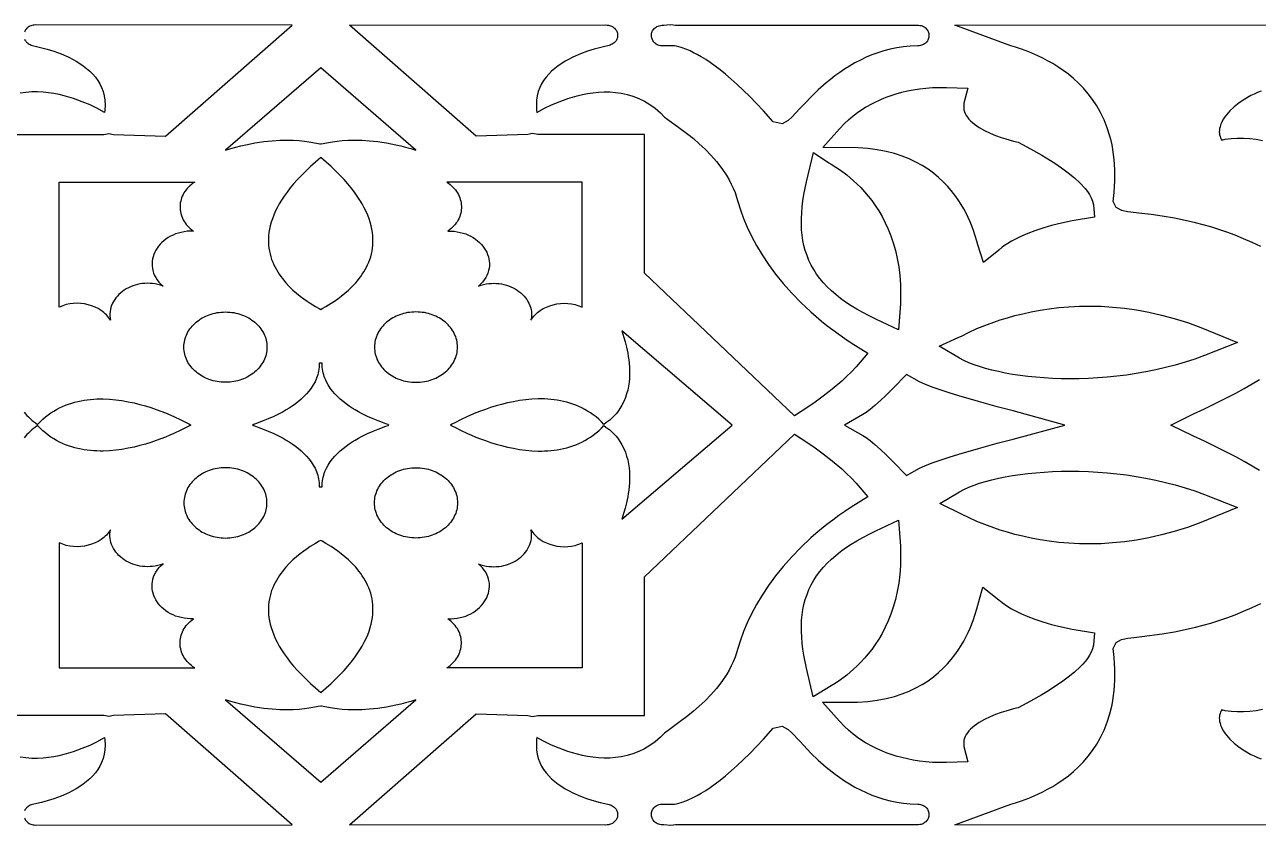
# Model space of a CAD drawing. Extents: x -200 to 200, y -45 to 45.
# Drawn here: x -33.3 to 105.3, y -45 to 45 of the extents above; entities that cross this region are included whole.
import ezdxf

# ---------------------------------------------------------------- set-up
doc = ezdxf.new("R2010")
doc.units = 0
doc.layers.add('COUCHE_1', color=18, linetype='CONTINUOUS')

msp = doc.modelspace()

# ---------------------------------------------------------------- linework, layer by layer
at = {"layer": 'COUCHE_1'}
for points in [[(-36.37, 32.64), (-24.37, 32.64), (-23.79, 32.76), (-23.26, 32.64), (-17.45, 32.46), (-3.22, 44.94), (-32.03, 44.97), (-32.17, 44.96), (-32.31, 44.95), (-32.43, 44.92), (-32.55, 44.88), (-32.66, 44.84), (-32.76, 44.79), (-32.86, 44.73), (-32.94, 44.66), (-33.02, 44.59), (-33.09, 44.51), (-33.15, 44.42), (-33.21, 44.34), (-33.25, 44.24), (-33.29, 44.15)], [(105.61, 20.06), (104.63, 20.52), (103.66, 20.94), (102.71, 21.33), (101.78, 21.67), (100.87, 21.98), (99.97, 22.26), (99.1, 22.51), (98.26, 22.73), (97.45, 22.92), (95.91, 23.24), (94.51, 23.47), (93.28, 23.65), (92.21, 23.77), (90.62, 23.96), (89.97, 24.11), (89.34, 24.44), (89.01, 25.13), (89.12, 26.13), (89.17, 26.79), (89.2, 27.44), (89.21, 28.07), (89.2, 28.69), (89.17, 29.28), (89.13, 29.86), (89.06, 30.42), (88.98, 30.96), (88.88, 31.48), (88.77, 31.99), (88.64, 32.47), (88.34, 33.42), (88, 34.29), (87.6, 35.11), (87.17, 35.87), (86.7, 36.58), (86.19, 37.24), (85.67, 37.85), (85.12, 38.42), (84.55, 38.94), (83.98, 39.42), (83.39, 39.86), (82.81, 40.26), (82.22, 40.62), (81.65, 40.95), (81.09, 41.24), (80.56, 41.5), (79.55, 41.93), (78.7, 42.25), (78.02, 42.47), (77.53, 42.62), (71.21, 44.94), (110.24, 44.97)], [(-33.26, 43.36), (-33.22, 43.27), (-33.17, 43.18), (-33.1, 43.1), (-33.03, 43.02), (-32.95, 42.94), (-32.85, 42.87), (-32.75, 42.81), (-32.64, 42.76), (-32.52, 42.71), (-32.38, 42.67), (-31.91, 42.56), (-30.72, 42.25), (-29.98, 42.01), (-29.17, 41.71), (-28.31, 41.33), (-27.89, 41.13), (-27.47, 40.89), (-27.07, 40.64), (-26.67, 40.37), (-26.3, 40.08), (-25.94, 39.77), (-25.61, 39.45), (-25.31, 39.1), (-25.04, 38.73), (-24.81, 38.34), (-24.61, 37.92), (-24.44, 37.48), (-24.32, 37.01), (-24.24, 36.51), (-24.22, 35.96), (-24.24, 35.38), (-24.28, 35.13), (-25.15, 35.6), (-25.91, 35.97), (-26.78, 36.34), (-27.76, 36.7), (-28.82, 37.01), (-29.39, 37.15), (-29.98, 37.26), (-30.58, 37.35), (-31.19, 37.42), (-31.82, 37.44), (-32.46, 37.44), (-33.11, 37.39), (-33.76, 37.3)], [(105.62, 37.52), (105.22, 37.36), (104.84, 37.2), (104.48, 37.03), (103.78, 36.64), (103.15, 36.22), (102.6, 35.78), (102.11, 35.31), (101.91, 35.09), (101.72, 34.86), (101.55, 34.63), (101.4, 34.4), (101.27, 34.17), (101.17, 33.95), (101.08, 33.73), (101.01, 33.52), (100.97, 33.32), (100.94, 33.13), (100.93, 32.94), (100.94, 32.77), (100.96, 32.6), (101.01, 32.44), (101.06, 32.29), (101.13, 32.14), (101.2, 32.03), (101.59, 32.11), (102.26, 32.2), (102.95, 32.25), (103.65, 32.24), (104.36, 32.2), (105.08, 32.11), (105.79, 31.98)], [(105.45, -5.13), (104.63, -4.62), (103.72, -4.1), (102.79, -3.59), (100.9, -2.63), (99.25, -1.83), (98.04, -1.26), (95.47, 0), (98.04, 1.27), (99.25, 1.83), (100.9, 2.63), (102.79, 3.59), (103.72, 4.1), (104.63, 4.62), (105.45, 5.13)], [(-33.32, 1.46), (-33.17, 1.27), (-33.01, 1.08), (-32.84, 0.9), (-32.65, 0.73), (-32.46, 0.55), (-32.25, 0.39), (-32.04, 0.23), (-31.81, 0.07), (-31.52, 0.36), (-31.23, 0.64), (-30.92, 0.9), (-30.61, 1.13), (-30.3, 1.36), (-29.98, 1.56), (-29.66, 1.75), (-29.33, 1.92), (-28.99, 2.08), (-28.66, 2.22), (-28.32, 2.35), (-27.97, 2.47), (-27.63, 2.57), (-27.28, 2.65), (-26.92, 2.73), (-26.57, 2.79), (-26.22, 2.84), (-25.86, 2.88), (-25.5, 2.91), (-25.15, 2.93), (-24.44, 2.93), (-23.73, 2.9), (-23.02, 2.84), (-22.33, 2.74), (-21.64, 2.62), (-20.97, 2.48), (-20.32, 2.32), (-19.69, 2.14), (-19.08, 1.95), (-18.5, 1.75), (-17.95, 1.55), (-17.43, 1.35), (-16.49, 0.95), (-15.71, 0.59), (-15.12, 0.29), (-14.73, 0.08), (-14.58, 0), (-14.73, -0.08), (-15.12, -0.29), (-15.71, -0.58), (-16.49, -0.95), (-16.94, -1.14), (-17.43, -1.35), (-17.95, -1.55), (-18.5, -1.75), (-19.08, -1.95), (-19.69, -2.14), (-20.32, -2.32), (-20.97, -2.48), (-21.64, -2.62), (-22.33, -2.74), (-23.02, -2.84), (-23.73, -2.9), (-24.44, -2.93), (-24.79, -2.93), (-25.15, -2.92), (-25.5, -2.91), (-25.86, -2.88), (-26.22, -2.84), (-26.57, -2.79), (-26.92, -2.73), (-27.28, -2.65), (-27.63, -2.56), (-27.97, -2.46), (-28.32, -2.35), (-28.66, -2.22), (-28.99, -2.08), (-29.33, -1.92), (-29.66, -1.75), (-29.98, -1.56), (-30.3, -1.35), (-30.61, -1.13), (-30.92, -0.89), (-31.23, -0.64), (-31.52, -0.36), (-31.81, -0.07), (-32.04, -0.23), (-32.25, -0.39), (-32.46, -0.55), (-32.65, -0.72), (-32.84, -0.9), (-33.01, -1.08), (-33.17, -1.27), (-33.32, -1.45)], [(110.24, -44.97), (71.21, -44.94), (77.53, -42.61), (78.02, -42.46), (78.7, -42.24), (79.55, -41.93), (80.56, -41.5), (81.09, -41.24), (81.65, -40.95), (82.22, -40.62), (82.81, -40.26), (83.39, -39.86), (83.98, -39.42), (84.55, -38.94), (85.12, -38.42), (85.67, -37.85), (86.19, -37.24), (86.7, -36.58), (87.17, -35.87), (87.6, -35.11), (88, -34.29), (88.34, -33.42), (88.64, -32.48), (88.89, -31.47), (88.98, -30.95), (89.06, -30.41), (89.13, -29.85), (89.17, -29.28), (89.2, -28.68), (89.21, -28.07), (89.2, -27.44), (89.17, -26.79), (89.12, -26.12), (89.01, -25.12), (89.34, -24.43), (89.94, -24.12), (90.31, -24.02), (90.64, -23.96), (91.33, -23.87), (92.21, -23.77), (94.52, -23.47), (95.91, -23.24), (97.45, -22.92), (98.26, -22.73), (99.1, -22.51), (99.97, -22.26), (100.87, -21.98), (101.78, -21.67), (102.71, -21.32), (103.66, -20.94), (104.63, -20.52), (105.61, -20.05)], [(-33.29, -44.15), (-33.25, -44.24), (-33.21, -44.33), (-33.15, -44.42), (-33.09, -44.51), (-33.02, -44.58), (-32.94, -44.66), (-32.86, -44.72), (-32.76, -44.78), (-32.66, -44.84), (-32.55, -44.88), (-32.43, -44.92), (-32.31, -44.94), (-32.17, -44.96), (-32.03, -44.97), (-3.22, -44.94), (-17.45, -32.46), (-23.26, -32.64), (-23.79, -32.76), (-24.37, -32.64), (-36.37, -32.64)], [(105.79, -31.98), (105.08, -32.11), (104.36, -32.2), (103.65, -32.24), (102.95, -32.24), (102.26, -32.2), (101.59, -32.11), (101.2, -32.03), (101.13, -32.14), (101.06, -32.29), (101.01, -32.44), (100.96, -32.6), (100.94, -32.76), (100.93, -32.94), (100.94, -33.12), (100.97, -33.32), (101.01, -33.52), (101.08, -33.73), (101.17, -33.95), (101.27, -34.17), (101.4, -34.4), (101.55, -34.63), (101.72, -34.86), (101.91, -35.09), (102.11, -35.31), (102.6, -35.78), (103.15, -36.22), (103.78, -36.63), (104.48, -37.02), (104.84, -37.19), (105.22, -37.36), (105.62, -37.51)], [(-33.76, -37.3), (-33.11, -37.39), (-32.46, -37.44), (-31.82, -37.44), (-31.19, -37.41), (-30.58, -37.35), (-29.98, -37.26), (-29.39, -37.15), (-28.83, -37.01), (-28.28, -36.86), (-27.75, -36.69), (-26.78, -36.34), (-25.91, -35.97), (-25.16, -35.61), (-24.54, -35.28), (-24.28, -35.14), (-24.24, -35.38), (-24.22, -35.96), (-24.24, -36.5), (-24.32, -37.01), (-24.44, -37.48), (-24.61, -37.92), (-24.81, -38.34), (-25.04, -38.73), (-25.31, -39.1), (-25.61, -39.44), (-25.94, -39.77), (-26.3, -40.08), (-26.67, -40.37), (-27.07, -40.64), (-27.47, -40.89), (-27.89, -41.12), (-28.31, -41.33), (-29.17, -41.71), (-29.98, -42.01), (-30.73, -42.25), (-31.38, -42.42), (-31.9, -42.55), (-32.38, -42.67), (-32.52, -42.71), (-32.64, -42.75), (-32.75, -42.81), (-32.85, -42.87), (-32.95, -42.94), (-33.03, -43.02), (-33.1, -43.1), (-33.17, -43.18), (-33.22, -43.27), (-33.26, -43.36)]]:
    msp.add_lwpolyline(points, dxfattribs=at)
for points in [[(3.22, 44.94), (32.03, 44.97), (32.17, 44.96), (32.31, 44.95), (32.43, 44.92), (32.55, 44.88), (32.66, 44.84), (32.76, 44.79), (32.86, 44.73), (32.94, 44.66), (33.02, 44.59), (33.09, 44.51), (33.15, 44.42), (33.21, 44.34), (33.25, 44.24), (33.29, 44.15), (33.32, 44.05), (33.34, 43.95), (33.35, 43.86), (33.35, 43.76), (33.34, 43.66), (33.32, 43.56), (33.3, 43.46), (33.26, 43.36), (33.22, 43.27), (33.17, 43.18), (33.1, 43.1), (33.03, 43.02), (32.95, 42.94), (32.85, 42.87), (32.75, 42.81), (32.64, 42.76), (32.52, 42.71), (32.38, 42.67), (31.91, 42.56), (30.72, 42.25), (29.98, 42.01), (29.17, 41.71), (28.31, 41.33), (27.89, 41.13), (27.47, 40.89), (27.07, 40.64), (26.67, 40.37), (26.3, 40.08), (25.94, 39.77), (25.61, 39.45), (25.31, 39.1), (25.04, 38.73), (24.81, 38.34), (24.61, 37.92), (24.44, 37.48), (24.32, 37.01), (24.24, 36.51), (24.22, 35.96), (24.24, 35.38), (24.28, 35.13), (25.15, 35.6), (25.91, 35.97), (26.78, 36.34), (27.76, 36.7), (28.82, 37.01), (29.39, 37.15), (29.98, 37.26), (30.58, 37.35), (31.19, 37.42), (31.82, 37.44), (32.46, 37.44), (33.11, 37.39), (33.76, 37.3), (34.42, 37.16), (35.07, 36.96), (35.72, 36.71), (36.36, 36.4), (36.98, 36.03), (37.58, 35.6), (38.15, 35.1), (38.62, 34.62), (38.82, 34.46), (39.15, 34.22), (40.07, 33.55), (41.23, 32.7), (41.86, 32.19), (42.52, 31.62), (43.18, 31.01), (43.83, 30.34), (44.46, 29.62), (45.07, 28.83), (45.61, 28), (45.88, 27.54), (46.11, 27.08), (46.34, 26.61), (46.54, 26.12), (46.71, 25.61), (46.86, 25.12), (47.14, 24.18), (47.48, 23.22), (47.9, 22.23), (48.38, 21.22), (48.95, 20.18), (49.58, 19.12), (50.3, 18.05), (51.09, 16.97), (51.96, 15.89), (52.91, 14.82), (53.94, 13.76), (55.05, 12.71), (56.24, 11.68), (56.86, 11.18), (57.51, 10.68), (58.18, 10.2), (58.87, 9.72), (59.58, 9.24), (61.44, 8.07), (60.13, 6.55), (59.6, 5.99), (59.07, 5.46), (58.52, 4.94), (57.45, 4.03), (56.43, 3.23), (55.53, 2.58), (54.81, 2.08), (53.2, 1.04), (36.37, 17.05), (36.37, 32.64), (24.37, 32.64), (23.79, 32.76), (23.26, 32.64), (17.45, 32.46)], [(38.45, 42.61), (38.3, 42.62), (38.16, 42.63), (38.03, 42.66), (37.9, 42.7), (37.79, 42.75), (37.68, 42.81), (37.59, 42.88), (37.5, 42.95), (37.42, 43.03), (37.36, 43.12), (37.3, 43.21), (37.25, 43.3), (37.21, 43.4), (37.18, 43.5), (37.15, 43.61), (37.14, 43.71), (37.14, 43.82), (37.15, 43.92), (37.17, 44.03), (37.19, 44.13), (37.23, 44.23), (37.28, 44.32), (37.33, 44.42), (37.4, 44.5), (37.48, 44.59), (37.57, 44.66), (37.66, 44.73), (37.77, 44.79), (37.89, 44.84), (38.02, 44.88), (38.15, 44.92), (38.3, 44.94), (38.54, 44.96), (38.86, 44.99), (39.33, 45), (39.85, 44.96), (39.97, 44.95), (67, 44.95), (67.16, 44.94), (67.31, 44.92), (67.44, 44.89), (67.57, 44.85), (67.69, 44.8), (67.79, 44.74), (67.89, 44.67), (67.98, 44.59), (68.06, 44.5), (68.12, 44.41), (68.18, 44.32), (68.23, 44.22), (68.26, 44.12), (68.29, 44.01), (68.31, 43.91), (68.32, 43.8), (68.31, 43.69), (68.3, 43.58), (68.28, 43.48), (68.24, 43.37), (68.2, 43.27), (68.15, 43.17), (68.08, 43.08), (68.01, 43), (67.92, 42.92), (67.83, 42.84), (67.72, 42.78), (67.61, 42.72), (67.48, 42.68), (67.35, 42.64), (67.2, 42.62), (67.05, 42.61), (66.22, 42.58), (65.45, 42.52), (64.7, 42.41), (63.97, 42.26), (63.26, 42.07), (62.57, 41.85), (61.9, 41.6), (61.25, 41.33), (60.61, 41.02), (60, 40.7), (59.41, 40.35), (58.84, 39.99), (58.29, 39.62), (57.76, 39.23), (57.25, 38.84), (56.78, 38.45), (55.88, 37.66), (55.09, 36.9), (54.4, 36.19), (53.81, 35.56), (52.92, 34.59), (52.52, 34.22), (51.84, 33.86), (50.83, 34.07), (49.72, 35.3), (48.94, 36.15), (48.18, 36.92), (47.46, 37.64), (46.76, 38.29), (46.1, 38.88), (45.47, 39.42), (44.86, 39.91), (44.29, 40.34), (43.75, 40.73), (43.24, 41.07), (42.75, 41.37), (42.3, 41.63), (41.88, 41.85), (41.49, 42.04), (41.14, 42.19), (40.49, 42.43), (39.97, 42.57), (39.72, 42.61)], [(0, 31.59), (0.28, 31.64), (0.89, 31.77), (1.33, 31.84), (1.84, 31.9), (2.42, 31.96), (3.08, 32), (3.81, 32.02), (4.61, 32.01), (5.47, 31.95), (5.93, 31.91), (6.4, 31.86), (6.88, 31.79), (7.39, 31.71), (7.9, 31.62), (8.43, 31.5), (8.98, 31.38), (9.53, 31.23), (10.11, 31.07), (10.69, 30.89), (0, 40.13), (-10.69, 30.89), (-10.11, 31.07), (-9.53, 31.23), (-8.98, 31.38), (-8.43, 31.5), (-7.9, 31.62), (-7.39, 31.71), (-6.88, 31.79), (-6.4, 31.86), (-5.93, 31.91), (-5.47, 31.95), (-4.61, 32.01), (-3.81, 32.02), (-3.08, 32), (-2.42, 31.96), (-1.84, 31.9), (-1.33, 31.84), (-0.89, 31.77), (-0.28, 31.64), (-0.09, 31.6)], [(56.4, 31.21), (58.28, 33.3), (58.84, 33.9), (59.29, 34.31), (59.82, 34.76), (60.46, 35.23), (61.2, 35.71), (62.05, 36.19), (62.99, 36.63), (63.53, 36.85), (64.08, 37.04), (64.65, 37.23), (65.26, 37.4), (65.89, 37.55), (66.56, 37.68), (67.25, 37.78), (67.97, 37.87), (68.72, 37.92), (69.5, 37.95), (70.3, 37.95), (72.67, 37.86), (72.25, 36.16), (72.22, 35.89), (72.22, 35.65), (72.25, 35.42), (72.31, 35.21), (72.39, 35), (72.5, 34.79), (72.63, 34.59), (72.79, 34.39), (72.98, 34.19), (73.2, 33.99), (73.43, 33.8), (73.69, 33.62), (73.96, 33.44), (74.56, 33.1), (75.18, 32.81), (75.81, 32.55), (76.41, 32.33), (76.95, 32.16), (77.82, 31.92), (78.33, 31.78), (78.83, 31.52), (79.73, 31.04), (81.01, 30.32), (82.47, 29.42), (83.22, 28.9), (83.96, 28.36), (84.66, 27.79), (85.31, 27.19), (85.87, 26.58), (86.13, 26.24), (86.36, 25.9), (86.55, 25.54), (86.7, 25.15), (86.8, 24.75), (86.92, 23.37), (84.41, 22.95), (83.19, 22.7), (82.09, 22.43), (81.09, 22.14), (80.2, 21.84), (79.41, 21.53), (78.72, 21.23), (78.11, 20.94), (77.6, 20.66), (77.16, 20.4), (76.81, 20.17), (76.54, 19.98), (76.15, 19.67), (74.45, 18.27), (73.79, 20.26), (73.68, 20.68), (73.51, 21.25), (73.27, 21.98), (72.93, 22.84), (72.48, 23.8), (72.22, 24.29), (71.92, 24.8), (71.59, 25.31), (71.23, 25.83), (70.83, 26.34), (70.39, 26.85), (69.91, 27.35), (69.39, 27.83), (68.82, 28.3), (68.22, 28.74), (67.56, 29.16), (66.86, 29.54), (66.11, 29.9), (65.3, 30.22), (64.43, 30.5), (63.5, 30.74), (62.51, 30.93), (61.45, 31.07), (60.32, 31.15)], [(54.56, 27.33), (55.35, 30.63), (57.07, 29.48), (57.34, 29.32), (58.38, 28.64), (59.09, 28.11), (59.86, 27.46), (60.66, 26.68), (61.08, 26.22), (61.49, 25.74), (61.89, 25.22), (62.29, 24.66), (62.68, 24.06), (63.05, 23.42), (63.4, 22.74), (63.73, 22.02), (64.04, 21.26), (64.31, 20.46), (64.55, 19.61), (64.76, 18.73), (64.92, 17.79), (65.04, 16.82), (65.12, 15.8), (65.14, 14.73), (65.12, 13.62), (64.9, 10.69), (62.34, 11.89), (61.59, 12.26), (60.88, 12.64), (60.21, 13.02), (59.57, 13.41), (58.96, 13.81), (58.39, 14.23), (57.86, 14.65), (57.36, 15.08), (56.89, 15.53), (56.46, 15.99), (56.06, 16.46), (55.7, 16.95), (55.38, 17.46), (55.09, 17.97), (54.83, 18.5), (54.62, 19.05), (54.43, 19.6), (54.28, 20.17), (54.16, 20.75), (54.08, 21.35), (54.02, 21.95), (54, 22.57), (54, 23.2), (54.03, 23.85), (54.09, 24.52), (54.17, 25.19), (54.28, 25.9)], [(0, 12.98), (0.17, 13.08), (0.58, 13.31), (1.18, 13.68), (1.54, 13.91), (1.91, 14.17), (2.31, 14.47), (2.72, 14.8), (3.13, 15.17), (3.53, 15.56), (3.93, 15.99), (4.12, 16.22), (4.31, 16.45), (4.49, 16.69), (4.66, 16.94), (4.83, 17.2), (4.98, 17.47), (5.13, 17.74), (5.27, 18.02), (5.39, 18.31), (5.51, 18.61), (5.61, 18.91), (5.69, 19.23), (5.76, 19.55), (5.81, 19.88), (5.85, 20.21), (5.87, 20.56), (5.87, 20.91), (5.85, 21.27), (5.81, 21.64), (5.75, 22.01), (5.67, 22.39), (5.56, 22.79), (5.43, 23.18), (5.28, 23.59), (5.1, 24), (4.89, 24.42), (4.66, 24.85), (4.39, 25.29), (4.1, 25.73), (3.78, 26.18), (3.42, 26.64), (3.04, 27.11), (2.62, 27.58), (2.17, 28.06), (1.68, 28.55), (1.16, 29.05), (0.6, 29.55), (0, 30.06), (-0.6, 29.55), (-1.16, 29.05), (-1.68, 28.55), (-2.17, 28.06), (-2.62, 27.58), (-3.04, 27.11), (-3.42, 26.64), (-3.78, 26.18), (-4.1, 25.73), (-4.39, 25.29), (-4.66, 24.85), (-4.89, 24.42), (-5.1, 24), (-5.28, 23.59), (-5.43, 23.18), (-5.56, 22.79), (-5.67, 22.39), (-5.75, 22.01), (-5.81, 21.64), (-5.85, 21.27), (-5.87, 20.91), (-5.87, 20.56), (-5.85, 20.21), (-5.81, 19.88), (-5.76, 19.55), (-5.69, 19.23), (-5.61, 18.91), (-5.51, 18.61), (-5.39, 18.31), (-5.27, 18.02), (-5.13, 17.74), (-4.98, 17.47), (-4.83, 17.2), (-4.66, 16.94), (-4.49, 16.69), (-4.31, 16.45), (-3.93, 15.99), (-3.53, 15.56), (-3.13, 15.17), (-2.72, 14.8), (-2.31, 14.47), (-1.91, 14.17), (-1.54, 13.91), (-1.18, 13.68), (-0.58, 13.31), (-0.17, 13.08)], [(-17.71, 15.59), (-18, 15.7), (-18.3, 15.78), (-18.59, 15.85), (-18.88, 15.89), (-19.17, 15.92), (-19.46, 15.93), (-19.75, 15.92), (-20.03, 15.9), (-20.31, 15.85), (-20.58, 15.8), (-20.85, 15.72), (-21.11, 15.64), (-21.36, 15.54), (-21.6, 15.42), (-21.84, 15.29), (-22.06, 15.15), (-22.27, 15), (-22.47, 14.84), (-22.66, 14.67), (-22.84, 14.49), (-23, 14.3), (-23.14, 14.1), (-23.28, 13.89), (-23.39, 13.68), (-23.49, 13.45), (-23.56, 13.23), (-23.62, 12.99), (-23.66, 12.76), (-23.68, 12.51), (-23.68, 12.27), (-23.66, 12.02), (-23.61, 11.77), (-23.71, 11.93), (-23.82, 12.08), (-23.94, 12.23), (-24.07, 12.37), (-24.21, 12.51), (-24.35, 12.64), (-24.5, 12.76), (-24.66, 12.87), (-25, 13.08), (-25.35, 13.26), (-25.73, 13.41), (-26.12, 13.52), (-26.52, 13.61), (-26.93, 13.66), (-27.34, 13.68), (-27.76, 13.67), (-28.17, 13.62), (-28.58, 13.53), (-28.78, 13.48), (-28.98, 13.41), (-29.17, 13.33), (-29.36, 13.25), (-29.36, 27.3), (-14.15, 27.3), (-14.35, 27.17), (-14.53, 27.03), (-14.7, 26.89), (-14.85, 26.74), (-15, 26.58), (-15.13, 26.42), (-15.26, 26.25), (-15.37, 26.08), (-15.46, 25.9), (-15.55, 25.72), (-15.62, 25.53), (-15.68, 25.35), (-15.73, 25.16), (-15.77, 24.96), (-15.79, 24.77), (-15.8, 24.58), (-15.8, 24.38), (-15.79, 24.19), (-15.76, 24), (-15.73, 23.8), (-15.68, 23.61), (-15.61, 23.43), (-15.54, 23.24), (-15.45, 23.06), (-15.35, 22.88), (-15.23, 22.71), (-15.11, 22.54), (-14.97, 22.38), (-14.82, 22.22), (-14.65, 22.07), (-14.48, 21.93), (-14.29, 21.79), (-14.65, 21.79), (-15, 21.77), (-15.34, 21.72), (-15.67, 21.65), (-15.99, 21.57), (-16.3, 21.47), (-16.59, 21.35), (-16.87, 21.21), (-17.13, 21.06), (-17.38, 20.89), (-17.61, 20.71), (-17.83, 20.52), (-18.03, 20.32), (-18.21, 20.11), (-18.37, 19.88), (-18.52, 19.65), (-18.64, 19.41), (-18.74, 19.17), (-18.83, 18.91), (-18.89, 18.66), (-18.93, 18.4), (-18.94, 18.14), (-18.94, 17.87), (-18.91, 17.61), (-18.85, 17.35), (-18.77, 17.08), (-18.66, 16.82), (-18.53, 16.57), (-18.37, 16.31), (-18.18, 16.07), (-17.96, 15.83)], [(17.71, 15.59), (18, 15.7), (18.3, 15.78), (18.59, 15.85), (18.88, 15.89), (19.17, 15.92), (19.46, 15.93), (19.75, 15.92), (20.03, 15.9), (20.31, 15.85), (20.58, 15.8), (20.85, 15.72), (21.11, 15.64), (21.36, 15.54), (21.6, 15.42), (21.84, 15.29), (22.06, 15.15), (22.27, 15), (22.47, 14.84), (22.66, 14.67), (22.84, 14.49), (23, 14.3), (23.14, 14.1), (23.28, 13.89), (23.39, 13.68), (23.49, 13.45), (23.56, 13.23), (23.62, 12.99), (23.66, 12.76), (23.68, 12.51), (23.68, 12.27), (23.66, 12.02), (23.61, 11.77), (23.71, 11.93), (23.82, 12.08), (23.94, 12.23), (24.07, 12.37), (24.21, 12.51), (24.35, 12.64), (24.5, 12.76), (24.66, 12.87), (25, 13.08), (25.35, 13.26), (25.73, 13.41), (26.12, 13.52), (26.52, 13.61), (26.93, 13.66), (27.34, 13.68), (27.76, 13.67), (28.17, 13.62), (28.58, 13.53), (28.78, 13.48), (28.98, 13.41), (29.17, 13.33), (29.36, 13.25), (29.36, 27.3), (14.15, 27.3), (14.35, 27.17), (14.53, 27.03), (14.7, 26.89), (14.85, 26.74), (15, 26.58), (15.13, 26.42), (15.26, 26.25), (15.37, 26.08), (15.46, 25.9), (15.55, 25.72), (15.62, 25.53), (15.68, 25.35), (15.73, 25.16), (15.77, 24.96), (15.79, 24.77), (15.8, 24.58), (15.8, 24.38), (15.79, 24.19), (15.76, 24), (15.73, 23.8), (15.68, 23.61), (15.61, 23.43), (15.54, 23.24), (15.45, 23.06), (15.35, 22.88), (15.23, 22.71), (15.11, 22.54), (14.97, 22.38), (14.82, 22.22), (14.65, 22.07), (14.48, 21.93), (14.29, 21.79), (14.65, 21.79), (15, 21.77), (15.34, 21.72), (15.67, 21.65), (15.99, 21.57), (16.3, 21.47), (16.59, 21.35), (16.87, 21.21), (17.13, 21.06), (17.38, 20.89), (17.61, 20.71), (17.83, 20.52), (18.03, 20.32), (18.21, 20.11), (18.37, 19.88), (18.52, 19.65), (18.64, 19.41), (18.74, 19.17), (18.83, 18.91), (18.89, 18.66), (18.93, 18.4), (18.94, 18.14), (18.94, 17.87), (18.91, 17.61), (18.85, 17.35), (18.77, 17.08), (18.66, 16.82), (18.53, 16.57), (18.37, 16.31), (18.18, 16.07), (17.96, 15.83)], [(-15.37, 8.76), (-15.36, 8.96), (-15.34, 9.16), (-15.31, 9.36), (-15.27, 9.55), (-15.22, 9.74), (-15.16, 9.93), (-15.08, 10.11), (-15, 10.29), (-14.91, 10.47), (-14.8, 10.64), (-14.69, 10.8), (-14.57, 10.96), (-14.44, 11.12), (-14.3, 11.27), (-14.15, 11.41), (-14, 11.55), (-13.84, 11.68), (-13.67, 11.8), (-13.49, 11.92), (-13.31, 12.03), (-13.12, 12.13), (-12.92, 12.23), (-12.72, 12.32), (-12.52, 12.4), (-12.31, 12.47), (-12.09, 12.53), (-11.87, 12.58), (-11.64, 12.63), (-11.41, 12.66), (-11.18, 12.69), (-10.94, 12.7), (-10.7, 12.71), (-10.46, 12.7), (-10.22, 12.69), (-9.99, 12.66), (-9.76, 12.63), (-9.54, 12.58), (-9.31, 12.53), (-9.1, 12.47), (-8.89, 12.4), (-8.68, 12.32), (-8.48, 12.23), (-8.28, 12.13), (-8.09, 12.03), (-7.91, 11.92), (-7.73, 11.8), (-7.56, 11.68), (-7.4, 11.55), (-7.25, 11.41), (-7.1, 11.27), (-6.96, 11.12), (-6.83, 10.96), (-6.71, 10.8), (-6.6, 10.64), (-6.5, 10.47), (-6.4, 10.29), (-6.32, 10.11), (-6.25, 9.93), (-6.18, 9.74), (-6.13, 9.55), (-6.09, 9.36), (-6.06, 9.16), (-6.04, 8.96), (-6.04, 8.76), (-6.04, 8.55), (-6.06, 8.35), (-6.09, 8.15), (-6.13, 7.96), (-6.18, 7.77), (-6.25, 7.58), (-6.32, 7.4), (-6.4, 7.22), (-6.5, 7.04), (-6.6, 6.87), (-6.71, 6.71), (-6.83, 6.55), (-6.96, 6.39), (-7.1, 6.24), (-7.25, 6.1), (-7.4, 5.96), (-7.56, 5.83), (-7.73, 5.71), (-7.91, 5.59), (-8.09, 5.48), (-8.28, 5.38), (-8.48, 5.28), (-8.68, 5.19), (-8.89, 5.11), (-9.1, 5.04), (-9.31, 4.98), (-9.54, 4.93), (-9.76, 4.88), (-9.99, 4.85), (-10.22, 4.82), (-10.46, 4.81), (-10.7, 4.8), (-10.94, 4.81), (-11.18, 4.82), (-11.41, 4.85), (-11.64, 4.88), (-11.87, 4.93), (-12.09, 4.98), (-12.31, 5.04), (-12.52, 5.11), (-12.72, 5.19), (-12.92, 5.28), (-13.12, 5.38), (-13.31, 5.48), (-13.49, 5.59), (-13.67, 5.71), (-13.84, 5.83), (-14, 5.96), (-14.15, 6.1), (-14.3, 6.24), (-14.44, 6.39), (-14.57, 6.55), (-14.69, 6.71), (-14.8, 6.87), (-14.91, 7.04), (-15, 7.22), (-15.08, 7.4), (-15.16, 7.58), (-15.22, 7.77), (-15.27, 7.96), (-15.31, 8.15), (-15.34, 8.35), (-15.36, 8.55)], [(15.37, 8.76), (15.36, 8.96), (15.34, 9.16), (15.31, 9.36), (15.27, 9.55), (15.22, 9.74), (15.16, 9.93), (15.08, 10.11), (15, 10.29), (14.91, 10.47), (14.8, 10.64), (14.69, 10.8), (14.57, 10.96), (14.44, 11.12), (14.3, 11.27), (14.15, 11.41), (14, 11.55), (13.84, 11.68), (13.67, 11.8), (13.49, 11.92), (13.31, 12.03), (13.12, 12.13), (12.92, 12.23), (12.72, 12.32), (12.52, 12.4), (12.31, 12.47), (12.09, 12.53), (11.87, 12.58), (11.64, 12.63), (11.41, 12.66), (11.18, 12.69), (10.94, 12.7), (10.7, 12.71), (10.46, 12.7), (10.22, 12.69), (9.99, 12.66), (9.76, 12.63), (9.54, 12.58), (9.31, 12.53), (9.1, 12.47), (8.89, 12.4), (8.68, 12.32), (8.48, 12.23), (8.28, 12.13), (8.09, 12.03), (7.91, 11.92), (7.73, 11.8), (7.56, 11.68), (7.4, 11.55), (7.25, 11.41), (7.1, 11.27), (6.96, 11.12), (6.83, 10.96), (6.71, 10.8), (6.6, 10.64), (6.5, 10.47), (6.4, 10.29), (6.32, 10.11), (6.25, 9.93), (6.18, 9.74), (6.13, 9.55), (6.09, 9.36), (6.06, 9.16), (6.04, 8.96), (6.04, 8.76), (6.04, 8.55), (6.06, 8.35), (6.09, 8.15), (6.13, 7.96), (6.18, 7.77), (6.25, 7.58), (6.32, 7.4), (6.4, 7.22), (6.5, 7.04), (6.6, 6.87), (6.71, 6.71), (6.83, 6.55), (6.96, 6.39), (7.1, 6.24), (7.25, 6.1), (7.4, 5.96), (7.56, 5.83), (7.73, 5.71), (7.91, 5.59), (8.09, 5.48), (8.28, 5.38), (8.48, 5.28), (8.68, 5.19), (8.89, 5.11), (9.1, 5.04), (9.31, 4.98), (9.54, 4.93), (9.76, 4.88), (9.99, 4.85), (10.22, 4.82), (10.46, 4.81), (10.7, 4.8), (10.94, 4.81), (11.18, 4.82), (11.41, 4.85), (11.64, 4.88), (11.87, 4.93), (12.09, 4.98), (12.31, 5.04), (12.52, 5.11), (12.72, 5.19), (12.92, 5.28), (13.12, 5.38), (13.31, 5.48), (13.49, 5.59), (13.67, 5.71), (13.84, 5.83), (14, 5.96), (14.15, 6.1), (14.3, 6.24), (14.44, 6.39), (14.57, 6.55), (14.69, 6.71), (14.8, 6.87), (14.91, 7.04), (15, 7.22), (15.08, 7.4), (15.16, 7.58), (15.22, 7.77), (15.27, 7.96), (15.31, 8.15), (15.34, 8.35), (15.36, 8.55)], [(87.66, 13.34), (88.95, 13.26), (90.27, 13.13), (91.62, 12.94), (93.01, 12.68), (94.43, 12.36), (95.87, 11.97), (97.35, 11.51), (98.85, 10.97), (102.98, 9.27), (99.27, 7.8), (98.19, 7.41), (97.09, 7.06), (95.99, 6.74), (94.89, 6.45), (93.79, 6.19), (92.69, 5.97), (91.59, 5.78), (90.5, 5.61), (89.41, 5.48), (88.34, 5.37), (87.28, 5.29), (86.23, 5.23), (85.19, 5.2), (84.17, 5.19), (83.18, 5.2), (82.2, 5.24), (81.25, 5.29), (80.32, 5.36), (79.42, 5.46), (78.55, 5.57), (77.7, 5.69), (76.89, 5.84), (76.12, 6), (75.37, 6.17), (74.67, 6.36), (74, 6.56), (73.38, 6.77), (72.79, 7), (72.24, 7.24), (71.74, 7.5), (69.46, 8.87), (71.61, 9.83), (72.03, 10.04), (72.75, 10.39), (73.71, 10.83), (74.91, 11.31), (76.33, 11.81), (77.13, 12.05), (77.97, 12.29), (78.86, 12.51), (79.81, 12.72), (80.8, 12.9), (81.83, 13.06), (82.91, 13.2), (84.04, 13.29), (85.21, 13.35), (86.42, 13.37)], [(14.58, 0), (14.73, -0.08), (15.12, -0.29), (15.71, -0.58), (16.49, -0.95), (16.94, -1.14), (17.43, -1.35), (17.95, -1.55), (18.5, -1.75), (19.08, -1.95), (19.69, -2.14), (20.32, -2.32), (20.97, -2.48), (21.64, -2.62), (22.33, -2.74), (23.02, -2.84), (23.73, -2.9), (24.44, -2.93), (24.79, -2.93), (25.15, -2.92), (25.5, -2.91), (25.86, -2.88), (26.22, -2.84), (26.57, -2.79), (26.92, -2.73), (27.28, -2.65), (27.63, -2.56), (27.97, -2.46), (28.32, -2.35), (28.66, -2.22), (28.99, -2.08), (29.33, -1.92), (29.66, -1.75), (29.98, -1.56), (30.3, -1.35), (30.61, -1.13), (30.92, -0.89), (31.23, -0.64), (31.52, -0.36), (31.81, -0.07), (32.04, -0.23), (32.25, -0.39), (32.46, -0.55), (32.65, -0.72), (32.84, -0.9), (33.01, -1.08), (33.17, -1.27), (33.32, -1.45), (33.47, -1.65), (33.6, -1.84), (33.72, -2.04), (33.84, -2.24), (34.05, -2.65), (34.22, -3.07), (34.36, -3.5), (34.48, -3.93), (34.56, -4.37), (34.63, -4.8), (34.67, -5.23), (34.69, -5.66), (34.69, -6.09), (34.67, -6.51), (34.64, -6.92), (34.6, -7.31), (34.55, -7.7), (34.49, -8.07), (34.35, -8.75), (34.2, -9.35), (34.06, -9.84), (33.94, -10.22), (33.85, -10.47), (33.82, -10.57), (46.21, 0), (33.82, 10.57), (33.94, 10.22), (34.06, 9.84), (34.2, 9.35), (34.35, 8.75), (34.42, 8.42), (34.49, 8.07), (34.55, 7.7), (34.6, 7.31), (34.64, 6.92), (34.67, 6.51), (34.69, 6.09), (34.69, 5.67), (34.67, 5.24), (34.63, 4.8), (34.56, 4.37), (34.48, 3.93), (34.36, 3.5), (34.22, 3.08), (34.05, 2.66), (33.84, 2.24), (33.72, 2.04), (33.6, 1.84), (33.47, 1.65), (33.32, 1.46), (33.17, 1.27), (33.01, 1.08), (32.84, 0.9), (32.65, 0.73), (32.46, 0.55), (32.25, 0.39), (32.04, 0.23), (31.81, 0.07), (31.52, 0.36), (31.23, 0.64), (30.92, 0.9), (30.61, 1.13), (30.3, 1.36), (29.98, 1.56), (29.66, 1.75), (29.33, 1.92), (28.99, 2.08), (28.66, 2.22), (28.32, 2.35), (27.97, 2.47), (27.63, 2.57), (27.28, 2.65), (26.92, 2.73), (26.57, 2.79), (26.22, 2.84), (25.86, 2.88), (25.5, 2.91), (25.15, 2.93), (24.44, 2.93), (23.73, 2.9), (23.02, 2.84), (22.33, 2.74), (21.64, 2.62), (20.97, 2.48), (20.32, 2.32), (19.69, 2.14), (19.08, 1.95), (18.5, 1.75), (17.95, 1.55), (17.43, 1.35), (16.49, 0.95), (15.71, 0.59), (15.12, 0.29), (14.73, 0.08)], [(0, -6.94), (0.01, -6.95), (0.04, -6.95), (0.07, -6.95), (0.08, -6.94), (0.09, -6.95), (0.12, -6.95), (0.14, -6.95), (0.16, -6.94), (0.16, -6.71), (0.18, -6.49), (0.2, -6.27), (0.24, -6.06), (0.29, -5.85), (0.34, -5.64), (0.4, -5.44), (0.48, -5.24), (0.64, -4.86), (0.84, -4.5), (1.07, -4.15), (1.32, -3.81), (1.59, -3.5), (1.88, -3.19), (2.19, -2.91), (2.51, -2.63), (2.85, -2.37), (3.19, -2.13), (3.53, -1.9), (3.88, -1.69), (4.23, -1.49), (4.58, -1.3), (5.26, -0.96), (5.89, -0.68), (6.46, -0.45), (7.32, -0.13), (7.56, -0.04), (7.66, 0), (7.56, 0.05), (7.32, 0.13), (6.94, 0.27), (6.46, 0.45), (5.89, 0.68), (5.26, 0.97), (4.58, 1.3), (4.23, 1.49), (3.88, 1.69), (3.53, 1.9), (3.19, 2.13), (2.85, 2.38), (2.51, 2.63), (2.19, 2.91), (1.88, 3.2), (1.59, 3.5), (1.32, 3.82), (1.07, 4.15), (0.84, 4.5), (0.64, 4.86), (0.56, 5.05), (0.48, 5.25), (0.4, 5.44), (0.34, 5.64), (0.29, 5.85), (0.24, 6.06), (0.2, 6.27), (0.18, 6.49), (0.16, 6.71), (0.16, 6.94), (0.14, 6.95), (0.12, 6.95), (0.09, 6.95), (0.08, 6.94), (0.07, 6.95), (0.04, 6.95), (0.01, 6.95), (0, 6.94), (-0.01, 6.95), (-0.04, 6.95), (-0.07, 6.95), (-0.08, 6.94), (-0.09, 6.95), (-0.12, 6.95), (-0.14, 6.95), (-0.16, 6.94), (-0.16, 6.71), (-0.18, 6.49), (-0.2, 6.27), (-0.24, 6.06), (-0.29, 5.85), (-0.34, 5.64), (-0.4, 5.44), (-0.48, 5.25), (-0.64, 4.86), (-0.84, 4.5), (-1.07, 4.15), (-1.32, 3.82), (-1.59, 3.5), (-1.88, 3.2), (-2.19, 2.91), (-2.51, 2.63), (-2.85, 2.38), (-3.19, 2.13), (-3.53, 1.9), (-3.88, 1.69), (-4.23, 1.49), (-4.58, 1.3), (-5.26, 0.97), (-5.89, 0.68), (-6.46, 0.45), (-7.32, 0.13), (-7.56, 0.05), (-7.66, 0), (-7.56, -0.04), (-7.32, -0.13), (-6.94, -0.27), (-6.46, -0.45), (-5.89, -0.68), (-5.26, -0.96), (-4.58, -1.3), (-4.23, -1.49), (-3.88, -1.69), (-3.53, -1.9), (-3.19, -2.13), (-2.85, -2.37), (-2.51, -2.63), (-2.19, -2.91), (-1.88, -3.19), (-1.59, -3.5), (-1.32, -3.81), (-1.07, -4.15), (-0.84, -4.5), (-0.64, -4.86), (-0.56, -5.05), (-0.48, -5.24), (-0.4, -5.44), (-0.34, -5.64), (-0.29, -5.85), (-0.24, -6.06), (-0.2, -6.27), (-0.18, -6.49), (-0.16, -6.71), (-0.16, -6.94), (-0.14, -6.95), (-0.12, -6.95), (-0.09, -6.95), (-0.08, -6.94), (-0.07, -6.95), (-0.04, -6.95), (-0.01, -6.95)], [(83.58, 0), (77.76, 1.59), (75.97, 2.06), (73.87, 2.63), (71.66, 3.28), (70.6, 3.61), (69.59, 3.94), (68.67, 4.27), (67.87, 4.58), (67.24, 4.87), (65.79, 5.67), (64.26, 4.09), (63.53, 3.37), (62.86, 2.74), (62.25, 2.21), (61.71, 1.76), (61.25, 1.42), (60.89, 1.17), (58.85, 0), (60.89, -1.17), (61.25, -1.42), (61.71, -1.76), (62.25, -2.21), (62.86, -2.74), (63.53, -3.37), (64.26, -4.09), (65.79, -5.67), (67.24, -4.87), (67.87, -4.58), (68.67, -4.27), (69.59, -3.94), (70.6, -3.61), (71.66, -3.28), (73.87, -2.63), (75.97, -2.06), (77.76, -1.59)], [(32.38, -42.67), (32.52, -42.71), (32.64, -42.75), (32.75, -42.81), (32.85, -42.87), (32.95, -42.94), (33.03, -43.02), (33.1, -43.1), (33.17, -43.18), (33.22, -43.27), (33.26, -43.36), (33.3, -43.46), (33.32, -43.55), (33.34, -43.65), (33.35, -43.75), (33.35, -43.85), (33.34, -43.95), (33.32, -44.05), (33.29, -44.15), (33.25, -44.24), (33.21, -44.33), (33.15, -44.42), (33.09, -44.51), (33.02, -44.58), (32.94, -44.66), (32.86, -44.72), (32.76, -44.78), (32.66, -44.84), (32.55, -44.88), (32.43, -44.92), (32.31, -44.94), (32.17, -44.96), (32.03, -44.97), (3.22, -44.94), (17.45, -32.46), (23.26, -32.64), (23.79, -32.76), (24.37, -32.64), (36.37, -32.64), (36.37, -17.05), (53.2, -1.04), (54.81, -2.08), (55.53, -2.57), (56.43, -3.23), (57.45, -4.02), (58.52, -4.94), (59.07, -5.45), (59.6, -5.99), (60.13, -6.55), (61.44, -8.07), (59.58, -9.24), (58.87, -9.71), (58.18, -10.19), (57.51, -10.68), (56.86, -11.18), (56.24, -11.68), (55.63, -12.19), (55.05, -12.7), (53.94, -13.76), (52.91, -14.82), (51.96, -15.89), (51.09, -16.97), (50.3, -18.04), (49.58, -19.11), (48.95, -20.17), (48.38, -21.21), (47.9, -22.23), (47.48, -23.22), (47.14, -24.17), (46.86, -25.12), (46.71, -25.61), (46.54, -26.11), (46.34, -26.61), (46.11, -27.08), (45.88, -27.54), (45.61, -28), (45.07, -28.83), (44.46, -29.61), (43.83, -30.34), (43.18, -31.01), (42.52, -31.62), (41.86, -32.18), (41.23, -32.7), (40.07, -33.55), (39.16, -34.21), (38.61, -34.63), (38.15, -35.1), (37.58, -35.6), (36.98, -36.03), (36.36, -36.4), (35.72, -36.71), (35.07, -36.96), (34.42, -37.16), (33.76, -37.3), (33.11, -37.39), (32.46, -37.44), (31.82, -37.44), (31.19, -37.41), (30.58, -37.35), (29.98, -37.26), (29.39, -37.15), (28.83, -37.01), (28.28, -36.86), (27.75, -36.69), (26.78, -36.34), (25.91, -35.97), (25.16, -35.61), (24.54, -35.28), (24.28, -35.14), (24.24, -35.38), (24.22, -35.96), (24.24, -36.5), (24.32, -37.01), (24.44, -37.48), (24.61, -37.92), (24.81, -38.34), (25.04, -38.73), (25.31, -39.1), (25.61, -39.44), (25.94, -39.77), (26.3, -40.08), (26.67, -40.37), (27.07, -40.64), (27.47, -40.89), (27.89, -41.12), (28.31, -41.33), (29.17, -41.71), (29.98, -42.01), (30.73, -42.25), (31.38, -42.42), (31.9, -42.55)], [(-15.37, -8.75), (-15.36, -8.96), (-15.34, -9.16), (-15.31, -9.36), (-15.27, -9.55), (-15.22, -9.74), (-15.16, -9.93), (-15.08, -10.11), (-15, -10.29), (-14.91, -10.47), (-14.8, -10.64), (-14.69, -10.8), (-14.57, -10.96), (-14.44, -11.12), (-14.3, -11.27), (-14.15, -11.41), (-14, -11.55), (-13.84, -11.68), (-13.67, -11.8), (-13.49, -11.92), (-13.31, -12.03), (-13.12, -12.13), (-12.92, -12.23), (-12.72, -12.32), (-12.52, -12.39), (-12.31, -12.47), (-12.09, -12.53), (-11.87, -12.58), (-11.64, -12.62), (-11.41, -12.66), (-11.18, -12.68), (-10.94, -12.7), (-10.7, -12.71), (-10.46, -12.7), (-10.22, -12.68), (-9.99, -12.66), (-9.76, -12.62), (-9.54, -12.58), (-9.31, -12.53), (-9.1, -12.47), (-8.89, -12.39), (-8.68, -12.32), (-8.48, -12.23), (-8.28, -12.13), (-8.09, -12.03), (-7.91, -11.92), (-7.73, -11.8), (-7.56, -11.68), (-7.4, -11.55), (-7.25, -11.41), (-7.1, -11.27), (-6.96, -11.12), (-6.83, -10.96), (-6.71, -10.8), (-6.6, -10.64), (-6.5, -10.47), (-6.4, -10.29), (-6.32, -10.11), (-6.25, -9.93), (-6.18, -9.74), (-6.13, -9.55), (-6.09, -9.36), (-6.06, -9.16), (-6.04, -8.96), (-6.04, -8.75), (-6.04, -8.55), (-6.06, -8.35), (-6.09, -8.15), (-6.13, -7.96), (-6.18, -7.77), (-6.25, -7.58), (-6.32, -7.39), (-6.4, -7.21), (-6.5, -7.04), (-6.6, -6.87), (-6.71, -6.7), (-6.83, -6.54), (-6.96, -6.39), (-7.1, -6.24), (-7.25, -6.1), (-7.4, -5.96), (-7.56, -5.83), (-7.73, -5.7), (-7.91, -5.59), (-8.09, -5.48), (-8.28, -5.37), (-8.48, -5.28), (-8.68, -5.19), (-8.89, -5.11), (-9.1, -5.04), (-9.31, -4.98), (-9.54, -4.93), (-9.76, -4.88), (-9.99, -4.85), (-10.22, -4.82), (-10.46, -4.81), (-10.7, -4.8), (-10.94, -4.81), (-11.18, -4.82), (-11.41, -4.85), (-11.64, -4.88), (-11.87, -4.93), (-12.09, -4.98), (-12.31, -5.04), (-12.52, -5.11), (-12.72, -5.19), (-12.92, -5.28), (-13.12, -5.37), (-13.31, -5.48), (-13.49, -5.59), (-13.67, -5.7), (-13.84, -5.83), (-14, -5.96), (-14.15, -6.1), (-14.3, -6.24), (-14.44, -6.39), (-14.57, -6.54), (-14.69, -6.7), (-14.8, -6.87), (-14.91, -7.04), (-15, -7.21), (-15.08, -7.39), (-15.16, -7.58), (-15.22, -7.77), (-15.27, -7.96), (-15.31, -8.15), (-15.34, -8.35), (-15.36, -8.55)], [(15.37, -8.75), (15.36, -8.96), (15.34, -9.16), (15.31, -9.36), (15.27, -9.55), (15.22, -9.74), (15.16, -9.93), (15.08, -10.11), (15, -10.29), (14.91, -10.47), (14.8, -10.64), (14.69, -10.8), (14.57, -10.96), (14.44, -11.12), (14.3, -11.27), (14.15, -11.41), (14, -11.55), (13.84, -11.68), (13.67, -11.8), (13.49, -11.92), (13.31, -12.03), (13.12, -12.13), (12.92, -12.23), (12.72, -12.32), (12.52, -12.39), (12.31, -12.47), (12.09, -12.53), (11.87, -12.58), (11.64, -12.62), (11.41, -12.66), (11.18, -12.68), (10.94, -12.7), (10.7, -12.71), (10.46, -12.7), (10.22, -12.68), (9.99, -12.66), (9.76, -12.62), (9.54, -12.58), (9.31, -12.53), (9.1, -12.47), (8.89, -12.39), (8.68, -12.32), (8.48, -12.23), (8.28, -12.13), (8.09, -12.03), (7.91, -11.92), (7.73, -11.8), (7.56, -11.68), (7.4, -11.55), (7.25, -11.41), (7.1, -11.27), (6.96, -11.12), (6.83, -10.96), (6.71, -10.8), (6.6, -10.64), (6.5, -10.47), (6.4, -10.29), (6.32, -10.11), (6.25, -9.93), (6.18, -9.74), (6.13, -9.55), (6.09, -9.36), (6.06, -9.16), (6.04, -8.96), (6.04, -8.75), (6.04, -8.55), (6.06, -8.35), (6.09, -8.15), (6.13, -7.96), (6.18, -7.77), (6.25, -7.58), (6.32, -7.39), (6.4, -7.21), (6.5, -7.04), (6.6, -6.87), (6.71, -6.7), (6.83, -6.54), (6.96, -6.39), (7.1, -6.24), (7.25, -6.1), (7.4, -5.96), (7.56, -5.83), (7.73, -5.7), (7.91, -5.59), (8.09, -5.48), (8.28, -5.37), (8.48, -5.28), (8.68, -5.19), (8.89, -5.11), (9.1, -5.04), (9.31, -4.98), (9.54, -4.93), (9.76, -4.88), (9.99, -4.85), (10.22, -4.82), (10.46, -4.81), (10.7, -4.8), (10.94, -4.81), (11.18, -4.82), (11.41, -4.85), (11.64, -4.88), (11.87, -4.93), (12.09, -4.98), (12.31, -5.04), (12.52, -5.11), (12.72, -5.19), (12.92, -5.28), (13.12, -5.37), (13.31, -5.48), (13.49, -5.59), (13.67, -5.7), (13.84, -5.83), (14, -5.96), (14.15, -6.1), (14.3, -6.24), (14.44, -6.39), (14.57, -6.54), (14.69, -6.7), (14.8, -6.87), (14.91, -7.04), (15, -7.21), (15.08, -7.39), (15.16, -7.58), (15.22, -7.77), (15.27, -7.96), (15.31, -8.15), (15.34, -8.35), (15.36, -8.55)], [(102.98, -9.27), (98.85, -10.97), (97.35, -11.51), (95.87, -11.97), (94.43, -12.36), (93.01, -12.68), (91.62, -12.94), (90.27, -13.13), (88.95, -13.26), (87.66, -13.34), (86.42, -13.37), (85.21, -13.35), (84.04, -13.29), (82.91, -13.19), (81.83, -13.06), (80.8, -12.9), (79.81, -12.72), (78.86, -12.51), (77.97, -12.29), (77.13, -12.05), (76.33, -11.81), (75.6, -11.56), (74.9, -11.31), (73.71, -10.83), (72.75, -10.39), (72.04, -10.05), (69.54, -8.81), (71.74, -7.5), (72.24, -7.24), (72.79, -7), (73.38, -6.77), (74, -6.55), (74.67, -6.35), (75.37, -6.17), (76.12, -5.99), (76.89, -5.84), (77.7, -5.69), (78.55, -5.57), (79.42, -5.45), (80.32, -5.36), (81.25, -5.29), (82.2, -5.23), (83.18, -5.2), (84.17, -5.19), (85.19, -5.2), (86.23, -5.23), (87.28, -5.29), (88.34, -5.37), (89.41, -5.48), (90.5, -5.61), (91.59, -5.78), (92.69, -5.97), (93.79, -6.19), (94.89, -6.45), (95.99, -6.73), (97.09, -7.06), (98.19, -7.41), (99.27, -7.8)], [(55.33, -30.54), (54.56, -27.33), (54.28, -25.89), (54.17, -25.19), (54.09, -24.51), (54.03, -23.85), (54, -23.2), (54, -22.57), (54.02, -21.95), (54.08, -21.34), (54.16, -20.75), (54.28, -20.17), (54.43, -19.6), (54.62, -19.04), (54.83, -18.5), (55.09, -17.97), (55.38, -17.45), (55.7, -16.95), (56.06, -16.46), (56.46, -15.99), (56.89, -15.53), (57.36, -15.08), (57.86, -14.65), (58.39, -14.22), (58.96, -13.81), (59.57, -13.41), (60.21, -13.02), (60.88, -12.63), (61.59, -12.26), (62.34, -11.88), (64.9, -10.69), (65.12, -13.62), (65.14, -14.73), (65.12, -15.8), (65.04, -16.82), (64.92, -17.79), (64.76, -18.72), (64.55, -19.61), (64.31, -20.46), (64.04, -21.26), (63.73, -22.02), (63.4, -22.74), (63.05, -23.42), (62.68, -24.06), (62.29, -24.66), (61.89, -25.22), (61.49, -25.74), (61.08, -26.22), (60.67, -26.67), (60.26, -27.08), (59.85, -27.46), (59.09, -28.11), (58.39, -28.63), (57.79, -29.04), (57.34, -29.32)], [(-17.71, -15.59), (-18, -15.7), (-18.3, -15.78), (-18.59, -15.85), (-18.88, -15.89), (-19.17, -15.92), (-19.46, -15.93), (-19.75, -15.92), (-20.03, -15.89), (-20.31, -15.85), (-20.58, -15.79), (-20.85, -15.72), (-21.11, -15.63), (-21.36, -15.53), (-21.6, -15.42), (-21.84, -15.29), (-22.06, -15.15), (-22.27, -15), (-22.47, -14.84), (-22.66, -14.67), (-22.84, -14.49), (-23, -14.29), (-23.14, -14.1), (-23.28, -13.89), (-23.39, -13.67), (-23.49, -13.45), (-23.56, -13.22), (-23.62, -12.99), (-23.66, -12.75), (-23.68, -12.51), (-23.68, -12.27), (-23.66, -12.02), (-23.61, -11.77), (-23.71, -11.93), (-23.82, -12.08), (-23.94, -12.23), (-24.07, -12.37), (-24.21, -12.51), (-24.35, -12.63), (-24.5, -12.75), (-24.66, -12.87), (-25, -13.08), (-25.35, -13.26), (-25.73, -13.4), (-26.12, -13.52), (-26.52, -13.61), (-26.93, -13.66), (-27.34, -13.68), (-27.76, -13.67), (-28.17, -13.62), (-28.58, -13.53), (-28.78, -13.47), (-28.98, -13.41), (-29.17, -13.33), (-29.36, -13.25), (-29.36, -27.29), (-14.15, -27.29), (-14.35, -27.17), (-14.53, -27.03), (-14.7, -26.89), (-14.85, -26.74), (-15, -26.58), (-15.13, -26.42), (-15.26, -26.25), (-15.37, -26.08), (-15.46, -25.9), (-15.55, -25.72), (-15.62, -25.53), (-15.68, -25.34), (-15.73, -25.15), (-15.77, -24.96), (-15.79, -24.77), (-15.8, -24.58), (-15.8, -24.38), (-15.79, -24.19), (-15.76, -23.99), (-15.73, -23.8), (-15.68, -23.61), (-15.61, -23.42), (-15.54, -23.24), (-15.45, -23.06), (-15.35, -22.88), (-15.23, -22.71), (-15.11, -22.54), (-14.97, -22.37), (-14.82, -22.22), (-14.65, -22.07), (-14.48, -21.92), (-14.29, -21.79), (-14.65, -21.79), (-15, -21.76), (-15.34, -21.72), (-15.67, -21.65), (-15.99, -21.57), (-16.3, -21.47), (-16.59, -21.35), (-16.87, -21.21), (-17.13, -21.06), (-17.38, -20.89), (-17.61, -20.71), (-17.83, -20.52), (-18.03, -20.32), (-18.21, -20.1), (-18.37, -19.88), (-18.52, -19.65), (-18.64, -19.41), (-18.74, -19.16), (-18.83, -18.91), (-18.89, -18.66), (-18.93, -18.4), (-18.94, -18.14), (-18.94, -17.87), (-18.91, -17.61), (-18.85, -17.34), (-18.77, -17.08), (-18.66, -16.82), (-18.53, -16.56), (-18.37, -16.31), (-18.18, -16.06), (-17.96, -15.82)], [(17.71, -15.59), (18, -15.7), (18.3, -15.78), (18.59, -15.85), (18.88, -15.89), (19.17, -15.92), (19.46, -15.93), (19.75, -15.92), (20.03, -15.89), (20.31, -15.85), (20.58, -15.79), (20.85, -15.72), (21.11, -15.63), (21.36, -15.53), (21.6, -15.42), (21.84, -15.29), (22.06, -15.15), (22.27, -15), (22.47, -14.84), (22.66, -14.67), (22.84, -14.49), (23, -14.29), (23.14, -14.1), (23.28, -13.89), (23.39, -13.67), (23.49, -13.45), (23.56, -13.22), (23.62, -12.99), (23.66, -12.75), (23.68, -12.51), (23.68, -12.27), (23.66, -12.02), (23.61, -11.77), (23.71, -11.93), (23.82, -12.08), (23.94, -12.23), (24.07, -12.37), (24.21, -12.51), (24.35, -12.63), (24.5, -12.75), (24.66, -12.87), (25, -13.08), (25.35, -13.26), (25.73, -13.4), (26.12, -13.52), (26.52, -13.61), (26.93, -13.66), (27.34, -13.68), (27.76, -13.67), (28.17, -13.62), (28.58, -13.53), (28.78, -13.47), (28.98, -13.41), (29.17, -13.33), (29.36, -13.25), (29.36, -27.29), (14.15, -27.29), (14.35, -27.17), (14.53, -27.03), (14.7, -26.89), (14.85, -26.74), (15, -26.58), (15.13, -26.42), (15.26, -26.25), (15.37, -26.08), (15.46, -25.9), (15.55, -25.72), (15.62, -25.53), (15.68, -25.34), (15.73, -25.15), (15.77, -24.96), (15.79, -24.77), (15.8, -24.58), (15.8, -24.38), (15.79, -24.19), (15.76, -23.99), (15.73, -23.8), (15.68, -23.61), (15.61, -23.42), (15.54, -23.24), (15.45, -23.06), (15.35, -22.88), (15.23, -22.71), (15.11, -22.54), (14.97, -22.37), (14.82, -22.22), (14.65, -22.07), (14.48, -21.92), (14.29, -21.79), (14.65, -21.79), (15, -21.76), (15.34, -21.72), (15.67, -21.65), (15.99, -21.57), (16.3, -21.47), (16.59, -21.35), (16.87, -21.21), (17.13, -21.06), (17.38, -20.89), (17.61, -20.71), (17.83, -20.52), (18.03, -20.32), (18.21, -20.1), (18.37, -19.88), (18.52, -19.65), (18.64, -19.41), (18.74, -19.16), (18.83, -18.91), (18.89, -18.66), (18.93, -18.4), (18.94, -18.14), (18.94, -17.87), (18.91, -17.61), (18.85, -17.34), (18.77, -17.08), (18.66, -16.82), (18.53, -16.56), (18.37, -16.31), (18.18, -16.06), (17.96, -15.82)], [(0, -30.06), (0.6, -29.55), (1.16, -29.05), (1.68, -28.55), (2.17, -28.06), (2.62, -27.58), (3.04, -27.11), (3.42, -26.64), (3.78, -26.18), (4.1, -25.73), (4.39, -25.29), (4.66, -24.85), (4.89, -24.42), (5.1, -24), (5.28, -23.59), (5.43, -23.18), (5.56, -22.78), (5.67, -22.39), (5.75, -22.01), (5.81, -21.63), (5.85, -21.27), (5.87, -20.91), (5.87, -20.56), (5.85, -20.21), (5.81, -19.87), (5.76, -19.55), (5.69, -19.23), (5.61, -18.91), (5.51, -18.61), (5.39, -18.31), (5.27, -18.02), (5.13, -17.74), (4.98, -17.46), (4.83, -17.2), (4.66, -16.94), (4.49, -16.69), (4.31, -16.45), (3.93, -15.99), (3.53, -15.56), (3.13, -15.16), (2.72, -14.8), (2.31, -14.47), (1.91, -14.17), (1.54, -13.91), (1.18, -13.67), (0.58, -13.31), (0.17, -13.07), (0, -12.97), (-0.17, -13.07), (-0.58, -13.31), (-1.18, -13.67), (-1.54, -13.91), (-1.91, -14.17), (-2.31, -14.47), (-2.72, -14.8), (-3.13, -15.16), (-3.53, -15.56), (-3.93, -15.99), (-4.12, -16.21), (-4.31, -16.45), (-4.49, -16.69), (-4.66, -16.94), (-4.83, -17.2), (-4.98, -17.46), (-5.13, -17.74), (-5.27, -18.02), (-5.39, -18.31), (-5.51, -18.61), (-5.61, -18.91), (-5.69, -19.23), (-5.76, -19.55), (-5.81, -19.87), (-5.85, -20.21), (-5.87, -20.56), (-5.87, -20.91), (-5.85, -21.27), (-5.81, -21.63), (-5.75, -22.01), (-5.67, -22.39), (-5.56, -22.78), (-5.43, -23.18), (-5.28, -23.59), (-5.1, -24), (-4.89, -24.42), (-4.66, -24.85), (-4.39, -25.29), (-4.1, -25.73), (-3.78, -26.18), (-3.42, -26.64), (-3.04, -27.11), (-2.62, -27.58), (-2.17, -28.06), (-1.68, -28.55), (-1.16, -29.05), (-0.6, -29.55)], [(86.92, -23.37), (86.8, -24.75), (86.7, -25.15), (86.55, -25.53), (86.36, -25.89), (86.13, -26.24), (85.88, -26.57), (85.6, -26.89), (85.3, -27.2), (84.66, -27.79), (83.96, -28.36), (83.22, -28.9), (82.47, -29.41), (81.73, -29.89), (81, -30.32), (79.73, -31.04), (78.83, -31.52), (78.33, -31.78), (77.82, -31.91), (76.95, -32.16), (76.41, -32.33), (75.81, -32.55), (75.18, -32.81), (74.56, -33.1), (73.97, -33.43), (73.42, -33.81), (73.2, -33.99), (72.98, -34.19), (72.79, -34.39), (72.63, -34.59), (72.5, -34.79), (72.39, -35), (72.31, -35.21), (72.25, -35.42), (72.22, -35.65), (72.22, -35.89), (72.25, -36.15), (72.67, -37.85), (70.3, -37.95), (69.5, -37.95), (68.72, -37.92), (67.97, -37.86), (67.25, -37.78), (66.56, -37.67), (65.89, -37.54), (65.26, -37.39), (64.65, -37.23), (64.08, -37.04), (63.53, -36.84), (63.01, -36.63), (62.51, -36.41), (62.04, -36.18), (61.2, -35.71), (60.46, -35.23), (59.82, -34.76), (59.29, -34.31), (58.84, -33.89), (58.28, -33.3), (56.37, -31.17), (59.72, -31.17), (60.31, -31.15), (61.45, -31.07), (62.51, -30.93), (63.5, -30.74), (64.43, -30.5), (65.3, -30.22), (66.11, -29.9), (66.86, -29.54), (67.56, -29.15), (68.22, -28.74), (68.82, -28.29), (69.39, -27.83), (69.91, -27.35), (70.39, -26.85), (70.83, -26.34), (71.23, -25.83), (71.59, -25.31), (71.92, -24.8), (72.22, -24.29), (72.49, -23.79), (72.72, -23.31), (72.93, -22.85), (73.27, -21.98), (73.51, -21.25), (73.68, -20.67), (74.37, -18.21), (76.15, -19.67), (76.53, -19.97), (77.17, -20.41), (77.6, -20.66), (78.11, -20.94), (78.72, -21.23), (79.41, -21.53), (80.2, -21.83), (81.09, -22.13), (82.09, -22.42), (83.19, -22.7), (84.41, -22.95)], [(0, -40.13), (10.69, -30.89), (10.11, -31.07), (9.53, -31.23), (8.98, -31.37), (8.43, -31.5), (7.9, -31.61), (7.39, -31.71), (6.88, -31.79), (6.4, -31.86), (5.93, -31.91), (5.47, -31.95), (4.61, -32), (3.81, -32.02), (3.08, -32), (2.42, -31.96), (1.84, -31.9), (1.33, -31.83), (0.89, -31.76), (0.28, -31.64), (0.09, -31.6), (0, -31.59), (-0.28, -31.64), (-0.89, -31.76), (-1.33, -31.83), (-1.84, -31.9), (-2.42, -31.96), (-3.08, -32), (-3.81, -32.02), (-4.61, -32), (-5.47, -31.95), (-5.93, -31.91), (-6.4, -31.86), (-6.88, -31.79), (-7.39, -31.71), (-7.9, -31.61), (-8.43, -31.5), (-8.98, -31.37), (-9.53, -31.23), (-10.11, -31.07), (-10.69, -30.89)], [(67.05, -42.61), (67.2, -42.62), (67.35, -42.64), (67.48, -42.68), (67.61, -42.72), (67.72, -42.78), (67.83, -42.84), (67.92, -42.91), (68.01, -42.99), (68.08, -43.08), (68.15, -43.17), (68.2, -43.27), (68.24, -43.37), (68.28, -43.47), (68.3, -43.58), (68.31, -43.69), (68.32, -43.8), (68.31, -43.9), (68.29, -44.01), (68.26, -44.12), (68.23, -44.22), (68.18, -44.32), (68.12, -44.41), (68.06, -44.5), (67.98, -44.59), (67.89, -44.66), (67.79, -44.73), (67.69, -44.79), (67.57, -44.85), (67.44, -44.89), (67.31, -44.92), (67.16, -44.94), (67, -44.94), (39.97, -44.94), (39.85, -44.96), (39.31, -45), (38.55, -44.96), (38.41, -44.94), (38.25, -44.93), (38.1, -44.91), (37.97, -44.87), (37.84, -44.83), (37.73, -44.77), (37.63, -44.71), (37.53, -44.64), (37.45, -44.56), (37.37, -44.47), (37.31, -44.38), (37.26, -44.28), (37.21, -44.18), (37.18, -44.08), (37.16, -43.97), (37.14, -43.86), (37.14, -43.76), (37.15, -43.65), (37.17, -43.54), (37.19, -43.43), (37.23, -43.33), (37.28, -43.23), (37.33, -43.14), (37.4, -43.05), (37.48, -42.96), (37.57, -42.89), (37.66, -42.82), (37.77, -42.76), (37.89, -42.71), (38.01, -42.66), (38.15, -42.63), (38.3, -42.61), (38.45, -42.61), (39.72, -42.61), (39.97, -42.57), (40.49, -42.43), (41.13, -42.2), (41.89, -41.85), (42.3, -41.63), (42.75, -41.37), (43.24, -41.07), (43.75, -40.73), (44.29, -40.34), (44.86, -39.91), (45.47, -39.42), (46.1, -38.88), (46.76, -38.29), (47.46, -37.63), (48.18, -36.92), (48.94, -36.14), (49.72, -35.3), (50.83, -34.06), (51.84, -33.86), (52.52, -34.22), (52.92, -34.59), (53.81, -35.55), (55.09, -36.91), (55.88, -37.66), (56.77, -38.45), (57.77, -39.24), (58.29, -39.62), (58.84, -39.99), (59.41, -40.35), (60, -40.7), (60.61, -41.02), (61.25, -41.32), (61.9, -41.6), (62.57, -41.85), (63.26, -42.07), (63.97, -42.26), (64.7, -42.4), (65.45, -42.51), (66.22, -42.58)]]:
    msp.add_lwpolyline(points, close=True, dxfattribs=at)

doc.saveas('drawing.dxf')
